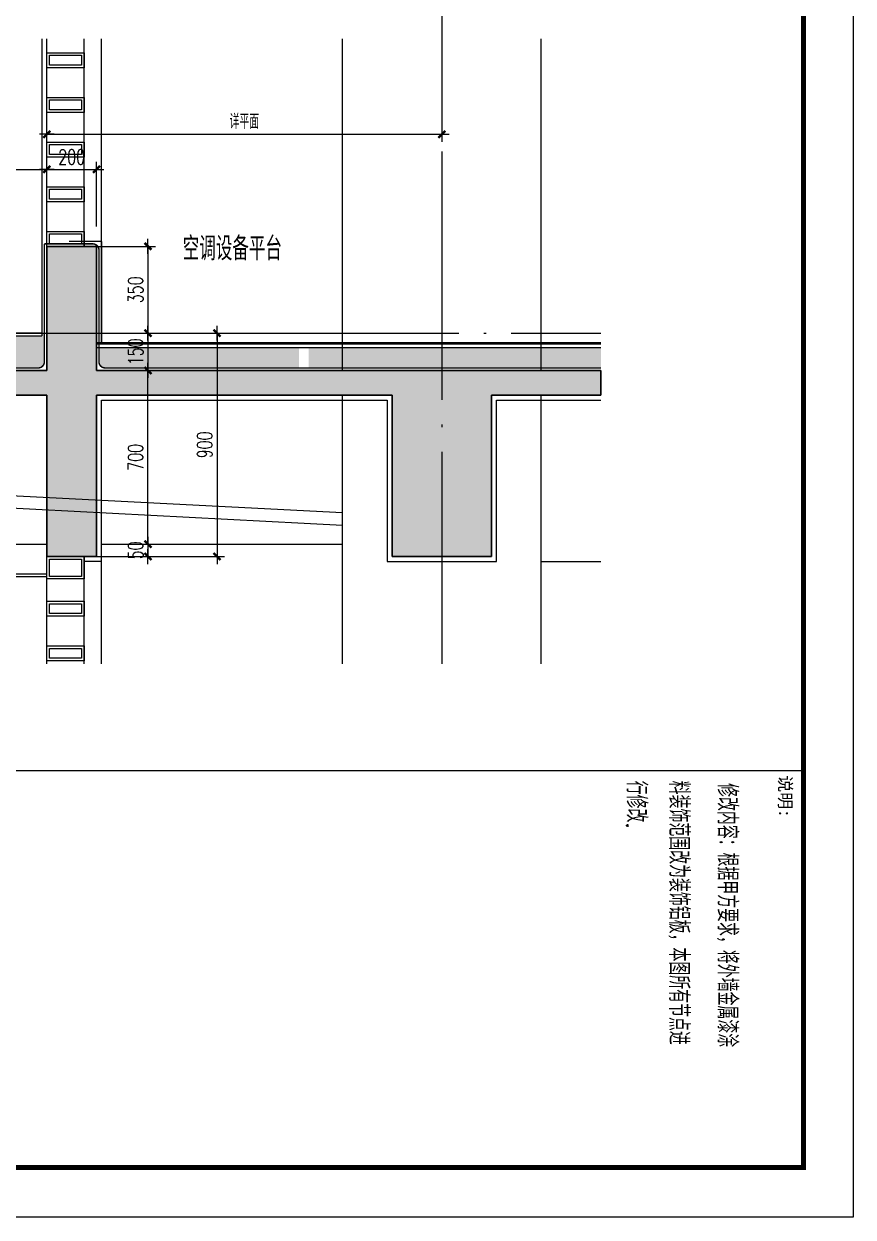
# Model space of a CAD drawing. Extents: x 1980812 to 2578970, y -669191 to 284498.
# Drawn here: x 2380815 to 2384156, y -408322 to -403514 of the extents above; entities that cross this region are included whole.
import ezdxf

# ---------------------------------------------------------------- set-up
doc = ezdxf.new("R2010")
doc.units = 0
doc.header["$LTSCALE"] = 1000
doc.header["$MEASUREMENT"] = 0
doc.linetypes.add('DASH', pattern=[0.35, 0.25, -0.1])
doc.linetypes.add('DOTE', pattern=[2.42, 2, -0.2, 0.02, -0.2])
for name, color, linetype in [('A-SECT-MBND-FINE', 252, 'Continuous'), ('dote', 1, 'DOTE'), ('TK', 1, 'Continuous'), ('WALL', 4, 'Continuous'), ('公共文字', 7, 'Continuous'), ('可见看线', 63, 'Continuous'), ('柱墙填充', 181, 'Continuous'), ('看线', 66, 'Continuous'), ('详细标注', 231, 'Continuous'), ('铝板', 31, 'Continuous'), ('防水卷材', 6, 'DASH'), ('面层', 31, 'Continuous')]:
    doc.layers.add(name, color=color, linetype=linetype)
doc.styles.add('DIM_FONT', font='SIMPLEX', dxfattribs={"width": 0.7, "bigfont": 'GBCBIG'})
doc.styles.add('HZTXTW', font='txtw.shx', dxfattribs={"width": 0.6, "bigfont": 'hztxtw.shx'})
doc.styles.add('SONGTI', font='NSimSun.ttf', dxfattribs={"width": 1.1})
doc.dimstyles.new('DIMN20', dxfattribs={"dimscale": 0.2, "dimtxt": 300, "dimasz": 1, "dimexe": 150, "dimexo": 0, "dimgap": 100, "dimtad": 1, "dimdec": 0, "dimzin": 0, "dimdsep": 46, "dimtxsty": 'DIM_FONT', "dimblk1": '_DIMX', "dimblk2": '_DIMX', "dimsah": 1, "dimcen": 0.09, "dimclrd": 256, "dimclre": 256, "dimclrt": 7, "dimadec": 0, "dimazin": 0, "dimtfac": 1, "dimtdec": 0, "dimtix": 1, "dimtmove": 2, "dimatfit": 3, "dimldrblk": '_DIMX', "dimfxl": 150, "dimtolj": 1, "dimtzin": 0, "dimarcsym": 0})

# ---------------------------------------------------------------- blocks, each defined once
blk = doc.blocks.new('_DIMX')
blk.add_line((-150, 0), (150, 0))
at = {"const_width": 50}
blk.add_lwpolyline([(-70, -70), (70, 70)], dxfattribs=at)
blk = doc.blocks.new('*D2554')
at = {"layer": 'Defpoints', "color": 0, "transparency": 16777216}
for p in [(2381207.2, -404760.1, 0), (2381207.2, -405660.1, 0), (2381593, -405660.1)]:
    blk.add_point(p, dxfattribs=at)
at = {"layer": '详细标注', "lineweight": -2, "transparency": 16777216}
for p, q in [((2381207.2, -404760.1), (2381623, -404760.1)), ((2381593, -404760.3), (2381593, -405659.9)), ((2381207.2, -405660.1), (2381623, -405660.1))]:
    blk.add_line(p, q, dxfattribs=at)
at = {"layer": '详细标注', "lineweight": -2, "transparency": 16777216, "xscale": 0.2, "yscale": 0.2, "zscale": 0.2}
for p, rotation in [((2381593, -404760.1), 90), ((2381593, -405660.1), 270)]:
    blk.add_blockref('_DIMX', p, dxfattribs=dict(at, rotation=rotation))
at = {"layer": '详细标注', "color": 7, "transparency": 16777216, "insert": (2381543, -405210.1), "char_height": 60, "attachment_point": 5, "rotation": 90, "style": 'DIM_FONT'}
blk.add_mtext('\\A1;900', dxfattribs=at)
blk = doc.blocks.new('*D2560')
at = {"layer": 'Defpoints', "color": 0, "transparency": 16777216}
for p in [(2380907.3, -404099.8), (2379848.7, -404260.1), (2380907.3, -404330.1, 0)]:
    blk.add_point(p, dxfattribs=at)
at = {"layer": '详细标注', "lineweight": -2, "transparency": 16777216}
for p, q in [((2379848.7, -404260.1), (2379848.7, -404069.8)), ((2379848.9, -404099.8), (2380907.1, -404099.8)), ((2380907.3, -404330.1), (2380907.3, -404069.8))]:
    blk.add_line(p, q, dxfattribs=at)
at = {"layer": '详细标注', "lineweight": -2, "transparency": 16777216, "xscale": 0.2, "yscale": 0.2, "zscale": 0.2, "rotation": 180}
blk.add_blockref('_DIMX', (2379848.7, -404099.8), dxfattribs=at)
at = {"layer": '详细标注', "lineweight": -2, "transparency": 16777216, "xscale": 0.2, "yscale": 0.2, "zscale": 0.2}
blk.add_blockref('_DIMX', (2380907.3, -404099.8), dxfattribs=at)
at = {"layer": '详细标注', "color": 7, "transparency": 16777216, "insert": (2380378, -404049.8), "char_height": 60, "attachment_point": 5, "style": 'DIM_FONT'}
blk.add_mtext('\\A1;1350', dxfattribs=at)
blk = doc.blocks.new('*D2561')
at = {"layer": 'Defpoints', "color": 0, "transparency": 16777216}
for p in [(2381107.3, -404099.8), (2380907.3, -404330.1), (2381107.3, -404330.1, 0)]:
    blk.add_point(p, dxfattribs=at)
at = {"layer": '详细标注', "lineweight": -2, "transparency": 16777216}
for p, q in [((2380907.3, -404330.1), (2380907.3, -404069.8)), ((2380907.5, -404099.8), (2381107.1, -404099.8)), ((2381107.3, -404330.1), (2381107.3, -404069.8))]:
    blk.add_line(p, q, dxfattribs=at)
at = {"layer": '详细标注', "lineweight": -2, "transparency": 16777216, "xscale": 0.2, "yscale": 0.2, "zscale": 0.2, "rotation": 180}
blk.add_blockref('_DIMX', (2380907.3, -404099.8), dxfattribs=at)
at = {"layer": '详细标注', "lineweight": -2, "transparency": 16777216, "xscale": 0.2, "yscale": 0.2, "zscale": 0.2}
blk.add_blockref('_DIMX', (2381107.3, -404099.8), dxfattribs=at)
at = {"layer": '详细标注', "color": 7, "transparency": 16777216, "insert": (2381007.3, -404049.8), "char_height": 60, "attachment_point": 5, "style": 'DIM_FONT'}
blk.add_mtext('\\A1;200', dxfattribs=at)
blk = doc.blocks.new('*D2562')
at = {"layer": 'Defpoints', "color": 0, "transparency": 16777216}
for p in [(2381107.3, -404410.1, 0), (2381107.3, -404760.1, 0), (2381314.8, -404760.1)]:
    blk.add_point(p, dxfattribs=at)
at = {"layer": '详细标注', "lineweight": -2, "transparency": 16777216}
for p, q in [((2381107.3, -404410.1), (2381344.8, -404410.1)), ((2381314.8, -404410.3), (2381314.8, -404759.9)), ((2381107.3, -404760.1), (2381344.8, -404760.1))]:
    blk.add_line(p, q, dxfattribs=at)
at = {"layer": '详细标注', "lineweight": -2, "transparency": 16777216, "xscale": 0.2, "yscale": 0.2, "zscale": 0.2}
for p, rotation in [((2381314.8, -404410.1), 90), ((2381314.8, -404760.1), 270)]:
    blk.add_blockref('_DIMX', p, dxfattribs=dict(at, rotation=rotation))
at = {"layer": '详细标注', "color": 7, "transparency": 16777216, "insert": (2381264.8, -404585.1), "char_height": 60, "attachment_point": 5, "rotation": 90, "style": 'DIM_FONT'}
blk.add_mtext('\\A1;350', dxfattribs=at)
blk = doc.blocks.new('*D2563')
at = {"layer": 'Defpoints', "color": 0, "transparency": 16777216}
for p in [(2381127.3, -404760.1), (2381127.3, -404910.1), (2381314.8, -404910.1)]:
    blk.add_point(p, dxfattribs=at)
at = {"layer": '详细标注', "linetype": 'ByBlock', "lineweight": -2, "transparency": 16777216}
for p, q in [((2381127.3, -404760.1), (2381344.8, -404760.1)), ((2381127.3, -404910.1), (2381344.8, -404910.1))]:
    blk.add_line(p, q, dxfattribs=at)
at = {"layer": '详细标注', "lineweight": -2, "transparency": 16777216}
blk.add_line((2381314.8, -404760.3), (2381314.8, -404909.9), dxfattribs=at)
at = {"layer": '详细标注', "lineweight": -2, "transparency": 16777216, "xscale": 0.2, "yscale": 0.2, "zscale": 0.2}
for p, rotation in [((2381314.8, -404760.1), 90), ((2381314.8, -404910.1), 270)]:
    blk.add_blockref('_DIMX', p, dxfattribs=dict(at, rotation=rotation))
at = {"layer": '详细标注', "color": 7, "transparency": 16777216, "insert": (2381264.8, -404835.1), "char_height": 60, "attachment_point": 5, "rotation": 90, "style": 'DIM_FONT'}
blk.add_mtext('\\A1;150', dxfattribs=at)
blk = doc.blocks.new('*D2564')
at = {"layer": 'Defpoints', "color": 0, "transparency": 16777216}
for p in [(2381107.3, -404099.8), (2380907.3, -404330.1), (2381107.3, -404330.1, 0)]:
    blk.add_point(p, dxfattribs=at)
at = {"layer": '详细标注', "lineweight": -2, "transparency": 16777216}
for p, q in [((2380907.3, -404330.1), (2380907.3, -404069.8)), ((2380907.5, -404099.8), (2381107.1, -404099.8)), ((2381107.3, -404330.1), (2381107.3, -404069.8))]:
    blk.add_line(p, q, dxfattribs=at)
at = {"layer": '详细标注', "lineweight": -2, "transparency": 16777216, "xscale": 0.2, "yscale": 0.2, "zscale": 0.2, "rotation": 180}
blk.add_blockref('_DIMX', (2380907.3, -404099.8), dxfattribs=at)
at = {"layer": '详细标注', "lineweight": -2, "transparency": 16777216, "xscale": 0.2, "yscale": 0.2, "zscale": 0.2}
blk.add_blockref('_DIMX', (2381107.3, -404099.8), dxfattribs=at)
at = {"layer": '详细标注', "color": 7, "transparency": 16777216, "insert": (2381007.3, -404049.8), "char_height": 60, "attachment_point": 5, "style": 'DIM_FONT'}
blk.add_mtext('\\A1;200', dxfattribs=at)
blk = doc.blocks.new('A$C1472361E')
at = {"layer": '公共文字', "style": 'HZTXTW', "width": 0.7}
blk.add_text('空调设备平台', height=95.26, rotation=360, dxfattribs=at).set_placement((-206.9, 63.3, 0))
blk = doc.blocks.new('*D2737')
at = {"layer": 'Defpoints', "color": 0, "transparency": 16777216}
for p in [(2381127.3, -405610.1, 0), (2381107.3, -405660.1), (2381314.8, -405660.1)]:
    blk.add_point(p, dxfattribs=at)
at = {"layer": '详细标注', "linetype": 'ByBlock', "lineweight": -2, "transparency": 16777216}
for p, q in [((2381127.3, -405610.1), (2381344.8, -405610.1)), ((2381107.3, -405660.1), (2381344.8, -405660.1))]:
    blk.add_line(p, q, dxfattribs=at)
at = {"layer": '详细标注', "lineweight": -2, "transparency": 16777216}
for p, q in [((2381314.8, -405609.9), (2381314.8, -405609.7)), ((2381314.8, -405610.1), (2381314.8, -405660.1)), ((2381314.8, -405660.3), (2381314.8, -405660.5))]:
    blk.add_line(p, q, dxfattribs=at)
at = {"layer": '详细标注', "lineweight": -2, "transparency": 16777216, "xscale": 0.2, "yscale": 0.2, "zscale": 0.2}
for p, rotation in [((2381314.8, -405610.1), 270), ((2381314.8, -405660.1), 90)]:
    blk.add_blockref('_DIMX', p, dxfattribs=dict(at, rotation=rotation))
at = {"layer": '详细标注', "color": 7, "transparency": 16777216, "insert": (2381264.8, -405635.1), "char_height": 60, "attachment_point": 5, "rotation": 90, "style": 'DIM_FONT'}
blk.add_mtext('\\A1;50', dxfattribs=at)
blk = doc.blocks.new('*D2565')
at = {"layer": 'Defpoints', "color": 0, "transparency": 16777216}
for p in [(2381127.3, -404910.1), (2381314.8, -404910.1), (2381127.3, -405610.1)]:
    blk.add_point(p, dxfattribs=at)
at = {"layer": '详细标注', "linetype": 'ByBlock', "lineweight": -2, "transparency": 16777216}
for p, q in [((2381127.3, -404910.1), (2381344.8, -404910.1)), ((2381127.3, -405610.1), (2381344.8, -405610.1))]:
    blk.add_line(p, q, dxfattribs=at)
at = {"layer": '详细标注', "lineweight": -2, "transparency": 16777216}
blk.add_line((2381314.8, -405609.9), (2381314.8, -404910.3), dxfattribs=at)
at = {"layer": '详细标注', "lineweight": -2, "transparency": 16777216, "xscale": 0.2, "yscale": 0.2, "zscale": 0.2}
for p, rotation in [((2381314.8, -404910.1), 90), ((2381314.8, -405610.1), 270)]:
    blk.add_blockref('_DIMX', p, dxfattribs=dict(at, rotation=rotation))
at = {"layer": '详细标注', "color": 7, "transparency": 16777216, "insert": (2381264.8, -405260.1), "char_height": 60, "attachment_point": 5, "rotation": 90, "style": 'DIM_FONT'}
blk.add_mtext('\\A1;700', dxfattribs=at)
blk = doc.blocks.new('*D2738')
at = {"layer": 'Defpoints', "color": 0, "transparency": 16777216}
for p in [(2382498.7, -401114.4, 0), (2382498.7, -403958.5), (2380907.3, -404410.1)]:
    blk.add_point(p, dxfattribs=at)
at = {"layer": '详细标注', "lineweight": -2, "transparency": 16777216}
for p, q in [((2382498.7, -401114.4), (2382498.7, -403988.5)), ((2380907.3, -404410.1), (2380907.3, -403928.5)), ((2380907.5, -403958.5), (2382498.5, -403958.5))]:
    blk.add_line(p, q, dxfattribs=at)
at = {"layer": '详细标注', "lineweight": -2, "transparency": 16777216, "xscale": 0.2, "yscale": 0.2, "zscale": 0.2, "rotation": 180}
blk.add_blockref('_DIMX', (2380907.3, -403958.5), dxfattribs=at)
at = {"layer": '详细标注', "lineweight": -2, "transparency": 16777216, "xscale": 0.2, "yscale": 0.2, "zscale": 0.2}
blk.add_blockref('_DIMX', (2382498.7, -403958.5), dxfattribs=at)
at = {"layer": '详细标注', "color": 7, "transparency": 16777216, "insert": (2381703, -403906.9), "char_height": 60, "attachment_point": 5, "style": 'DIM_FONT'}
blk.add_mtext('\\A1;详平面', dxfattribs=at)

msp = doc.modelspace()

# ---------------------------------------------------------------- hatches: boundary and pattern name
at = {"layer": '柱墙填充'}
h = msp.add_hatch(dxfattribs=at)
h.set_pattern_fill('钢筋混凝土', color=256, scale=20)
h.set_pattern_definition([(45, (2376079.31, -523830.945), (-35.35534, 35.35534), []), (50, (2376079.31, -523830.94), (143.45204, -12.55043), [15, -165]), (355, (2376079.31, -523830.94), (-27.75027, 150.43843), [12, -132]), (100.4514, (2376091.26, -523831.99), (115.70188, 137.88791), [12.74804, -140.22842]), (46.1842, (2376079.31, -523790.94), (213.4482, -33.1038), [22.5, -247.5]), (96.6356, (2376097.1, -523793.7), (186.93254, 194.82357), [19.12206, -210.3426]), (351.1842, (2376079.3, -523790.94), (186.9324, 194.8237), [18, -198]), (21, (2376099.31, -523800.94), (119.38141, -80.52378), [15, -165]), (326, (2376099.31, -523800.94), (48.66307, 145.03), [12, -132]), (71.4514, (2376109.26, -523807.66), (168.04453, 64.5061), [12.74804, -140.22842]), (37.5, (2376079.31, -523830.945), (2.43197, 66.57877), [0, -130.4, 0, -134, 0, -132.5]), (7.5, (2376079.31, -523830.945), (52.613907, 78.882342), [0, -76.4, 0, -127.4, 0, -50.5]), (327.5, (2376034.71, -523830.945), (106.764487, -4.510974), [0, -50, 0, -156, 0, -207]), (317.5, (2376014.71, -523830.945), (116.637234, 20.021), [0, -65, 0, -103.6, 0, -147])])
h.paths.add_polyline_path([(2379128.7, -404410.1), (2379228.7, -404410.1), (2379228.7, -405110.1), (2379728.7, -405110.1), (2379728.7, -404260.1), (2379848.7, -404260.1), (2379848.7, -404910.1), (2380907.3, -404910.1), (2380907.3, -404410.1), (2381107.3, -404410.1), (2381107.3, -404910.1), (2383139.8, -404910.1), (2383139.8, -405010.1), (2382698.7, -405010.1), (2382698.7, -405660.1), (2382298.7, -405660.1), (2382298.7, -405010.1), (2381107.3, -405010.1), (2381107.3, -405660.1), (2380907.3, -405660.1), (2380907.3, -405010.1), (2379978.7, -405010.1), (2379978.7, -405610.1), (2379728.7, -405610.1), (2379728.7, -405210.1), (2379278.7, -405210.1), (2379278.7, -405660.1), (2379128.7, -405660.1)])
h = msp.add_hatch(dxfattribs=at)
h.set_pattern_fill('混凝土', color=256, scale=10)
h.set_pattern_definition([(50, (2376079.31, -523830.945), (71.726018, -6.275213), [7.5, -82.5]), (355, (2376079.31, -523830.945), (-13.875133, 75.219213), [6, -66]), (100.4514, (2376085.29, -523831.47), (57.85094, 68.943954), [6.37402, -70.11421]), (46.1842, (2376079.31, -523810.945), (106.724105, -16.5519), [11.25, -123.75]), (96.6356, (2376088.2, -523812.32), (93.46627, 97.41179), [9.56103, -105.1713]), (351.1842, (2376079.31, -523810.94), (93.46619, 97.41186), [9, -99]), (21, (2376089.31, -523815.945), (59.690705, -40.26189), [7.5, -82.5]), (326, (2376089.31, -523815.945), (24.331533, 72.515005), [6, -66]), (71.4514, (2376094.285, -523819.3), (84.022263, 32.25305), [6.37402, -70.11421]), (37.5, (2376079.31, -523830.945), (1.2159855, 33.2893854), [0, -65.2, 0, -67, 0, -66.25]), (7.5, (2376079.31, -523830.945), (26.306954, 39.441171), [0, -38.2, 0, -63.7, 0, -25.25]), (327.5, (2376057.01, -523830.945), (53.3822436, -2.255487), [0, -25, 0, -78, 0, -103.5]), (317.5, (2376047.01, -523830.945), (58.318617, 10.010498), [0, -32.5, 0, -51.8, 0, -73.5])])
h.paths.add_polyline_path([(2379718.7, -404760.1), (2379708.7, -404760.1), (2379708.7, -404977.3), (2379503.7, -404977.3), (2379503.7, -405090), (2379693.7, -405090, 0.414214), (2379718.7, -405065)])
h.paths.add_polyline_path([(2379453.7, -404977.3), (2379248.7, -404977.3), (2379248.7, -404760.1), (2379238.7, -404760.1), (2379238.7, -405065, 0.414214), (2379263.7, -405090), (2379453.7, -405090)])
h.paths.add_polyline_path([(2380897.3, -404760.1), (2380887.3, -404760.1), (2380887.3, -404770.1), (2379868.7, -404770.1), (2379868.7, -404760.1), (2379858.7, -404760.1), (2379858.7, -404875.1, 0.414214), (2379883.7, -404900.1), (2380872.3, -404900.1, 0.414214), (2380897.3, -404875.1)])
h.paths.add_polyline_path([(2381923.4, -404817.8), (2381117.3, -404817.8), (2381117.3, -404875.1, 0.414214), (2381142.3, -404900.1), (2381923.4, -404900.1)])
h.paths.add_polyline_path([(2382498.7, -404817.8), (2382098.7, -404817.8), (2382098.7, -404900.1), (2382498.7, -404900.1)])
h.paths.add_polyline_path([(2382098.7, -404817.8), (2381961.6, -404817.8), (2381961.6, -404900.1), (2382098.7, -404900.1)])
h.paths.add_polyline_path([(2382898.7, -404817.8), (2382498.7, -404817.8), (2382498.7, -404900.1), (2382898.7, -404900.1)])
h.paths.add_polyline_path([(2383139.8, -404817.8), (2382898.7, -404817.8), (2382898.7, -404900.1), (2383139.8, -404900.1)])

# ---------------------------------------------------------------- linework, layer by layer
at = {"layer": 'A-SECT-MBND-FINE'}
msp.add_line((2382298.7, -405660.1, 0), (2382698.7, -405660.1, 0), dxfattribs=at)
at = {"layer": 'dote', "linetype": 'DOTE', "ltscale": 0.5}
for p, q in [((2382498.7, -400398.3, 0), (2382498.7, -406092.4, 0)), ((2377937.5, -404760.1), (2383139.8, -404760.1, 0))]:
    msp.add_line(p, q, dxfattribs=at)
at = {"layer": 'TK'}
for p, q in [((2372475.9, -406522), (2383955.9, -406522)), ((2372475.9, -406522), (2383955.9, -406522)), ((2383955.9, -406522), (2383955.9, -408122)), ((2372475.9, -408122), (2383955.9, -408122))]:
    msp.add_line(p, q, dxfattribs=at)
msp.add_lwpolyline([(2384155.9, -391502), (2384155.9, -408322), (2372275.9, -408322), (2372275.9, -391502)], close=True, dxfattribs=at)
at = {"layer": 'TK', "const_width": 20}
msp.add_lwpolyline([(2372475.9, -408122), (2383955.9, -408122), (2383955.9, -392002), (2372475.9, -392002)], close=True, dxfattribs=at)
at = {"layer": 'WALL'}
for p, q in [((2381107.3, -404410.1), (2380907.3, -404410.1)), ((2380907.3, -404410.1), (2380907.3, -404910.1)), ((2380907.3, -404410.1), (2381107.3, -404410.1)), ((2381107.3, -404410.1), (2380907.3, -404410.1)), ((2380907.3, -404910.1), (2380907.3, -404410.1)), ((2380907.3, -404410.1), (2381107.3, -404410.1)), ((2381107.3, -404910.1), (2381107.3, -404410.1)), ((2381107.3, -404410.1), (2381107.3, -404910.1)), ((2380907.3, -404910.1), (2379848.7, -404910.1)), ((2379848.7, -404910.1), (2380907.3, -404910.1)), ((2383139.8, -404910.1), (2381107.3, -404910.1)), ((2381107.3, -404910.1), (2383139.8, -404910.1)), ((2383139.8, -405010.1), (2383139.8, -404910.1)), ((2383139.8, -404910.1), (2383139.8, -405010.1)), ((2379978.7, -405010.1), (2380907.3, -405010.1)), ((2380907.3, -405010.1), (2379978.7, -405010.1)), ((2380907.3, -405010.1), (2380907.3, -405660.1)), ((2380907.3, -405660.1), (2380907.3, -405010.1)), ((2381107.3, -405010.1), (2382298.7, -405010.1)), ((2381107.3, -405660.1), (2381107.3, -405010.1)), ((2382298.7, -405010.1), (2381107.3, -405010.1)), ((2381107.3, -405010.1), (2381107.3, -405660.1)), ((2382298.7, -405010.1), (2382298.7, -405660.1)), ((2382298.7, -405660.1), (2382298.7, -405010.1)), ((2382698.7, -405660.1), (2382698.7, -405010.1)), ((2382698.7, -405010.1), (2383139.8, -405010.1)), ((2383139.8, -405010.1), (2382698.7, -405010.1)), ((2382698.7, -405010.1), (2382698.7, -405660.1)), ((2380907.3, -405660.1), (2381107.3, -405660.1)), ((2381107.3, -405660.1), (2380907.3, -405660.1)), ((2382298.7, -405660.1), (2382698.7, -405660.1)), ((2382698.7, -405660.1), (2382298.7, -405660.1))]:
    msp.add_line(p, q, dxfattribs=at)
at = {"layer": '可见看线'}
for p, q in [((2380907.3, -404410.1, 0), (2380907.3, -403573.7, 0)), ((2381057.3, -404410.1, 0), (2381057.3, -403573.7, 0)), ((2382098.7, -404910.1), (2382098.7, -403573.7)), ((2382898.7, -404910.1), (2382898.7, -403573.7)), ((2382098.7, -406092.4), (2382098.7, -405010.1)), ((2382898.7, -406092.4), (2382898.7, -405010.1)), ((2379278.7, -405610.1, 0), (2380907.3, -405610.1, 0)), ((2381127.3, -405610.1, 0), (2382098.7, -405610.1, 0)), ((2380907.3, -406092.4, 0), (2380907.3, -405660.1, 0)), ((2381057.3, -406092.4, 0), (2381057.3, -405660.1, 0)), ((2382898.7, -405680.1, 0), (2383139.8, -405680.1, 0))]:
    msp.add_line(p, q, dxfattribs=at)
at = {"layer": '看线', "elevation": 0}
for points in [[(2380907.3, -403630.1), (2381057.3, -403630.1), (2381057.3, -403690.1), (2380907.3, -403690.1)], [(2380917.3, -403640.1), (2381047.3, -403640.1), (2381047.3, -403680.1), (2380917.3, -403680.1)], [(2380907.3, -403810.1), (2381057.3, -403810.1), (2381057.3, -403870.1), (2380907.3, -403870.1)], [(2380917.3, -403820.1), (2381047.3, -403820.1), (2381047.3, -403860.1), (2380917.3, -403860.1)], [(2380907.3, -403990.1), (2381057.3, -403990.1), (2381057.3, -404050.1), (2380907.3, -404050.1)], [(2380917.3, -404000.1), (2381047.3, -404000.1), (2381047.3, -404040.1), (2380917.3, -404040.1)], [(2380907.3, -404170.1), (2381057.3, -404170.1), (2381057.3, -404230.1), (2380907.3, -404230.1)], [(2380917.3, -404180.1), (2381047.3, -404180.1), (2381047.3, -404220.1), (2380917.3, -404220.1)], [(2380907.3, -404350.1), (2381057.3, -404350.1), (2381057.3, -404410.1), (2380907.3, -404410.1)], [(2380917.3, -404360.1), (2381047.3, -404360.1), (2381047.3, -404400.1), (2380917.3, -404400.1)], [(2380907.3, -405660.1), (2381057.3, -405660.1), (2381057.3, -405750.1), (2380907.3, -405750.1)], [(2380917.3, -405670.1), (2381047.3, -405670.1), (2381047.3, -405740.1), (2380917.3, -405740.1)], [(2380907.3, -405840.1), (2381057.3, -405840.1), (2381057.3, -405900.1), (2380907.3, -405900.1)], [(2380917.3, -405850.1), (2381047.3, -405850.1), (2381047.3, -405890.1), (2380917.3, -405890.1)], [(2380907.3, -406020.1), (2381057.3, -406020.1), (2381057.3, -406080.1), (2380907.3, -406080.1)], [(2380917.3, -406030.1), (2381047.3, -406030.1), (2381047.3, -406070.1), (2380917.3, -406070.1)]]:
    msp.add_lwpolyline(points, close=True, dxfattribs=at)
at = {"layer": '铝板'}
for p, q in [((2379319.1, -405730.1, 0), (2380907.3, -405730.1, 0)), ((2379309.1, -405740.1, 0), (2380907.3, -405740.1, 0))]:
    msp.add_line(p, q, dxfattribs=at)
at = {"layer": '防水卷材', "ltscale": 0.3, "const_width": 6, "elevation": 0}
for points in [[(2380897.3, -404400.1), (2380897.3, -404875.1, -0.414214), (2380872.3, -404900.1), (2379883.7, -404900.1, -0.414214), (2379858.7, -404875.1), (2379858.7, -404275.1, 0.414214), (2379833.7, -404250.1), (2379743.7, -404250.1, 0.414214), (2379718.7, -404275.1), (2379718.7, -405065, -0.414214), (2379693.7, -405090), (2379263.7, -405090, -0.414214), (2379238.7, -405065), (2379238.7, -404425.1, 0.414214), (2379213.7, -404400.1), (2379118.7, -404400.1)], [(2383139.8, -404900.1), (2381142.3, -404900.1, -0.414214), (2381117.3, -404875.1), (2381117.3, -404425.1, 0.414214), (2381092.3, -404400.1), (2380897.3, -404400.1)]]:
    msp.add_lwpolyline(points, format="xyb", dxfattribs=at)
at = {"layer": '面层'}
for p, q in [((2380887.3, -403573.7, 0), (2380887.3, -404760.1, 0)), ((2381127.3, -404797.8, 0), (2381127.3, -403573.7, 0)), ((2380887.3, -404390.1), (2380887.3, -404760.1, 0)), ((2381127.3, -404390.1), (2380997.3, -404390.1)), ((2381127.3, -404390.1), (2381127.3, -404797.8)), ((2380887.3, -404760.1, 0), (2379868.7, -404760.1, 0)), ((2379868.7, -404770.1, 0), (2380887.3, -404770.1, 0)), ((2380887.3, -404760.1, 0), (2380887.3, -404770.1, 0)), ((2381107.3, -404797.8, 0), (2383139.8, -404797.8, 0)), ((2381107.3, -404802.8, 0), (2383139.8, -404802.8, 0)), ((2381107.3, -404817.8, 0), (2383139.8, -404817.8, 0)), ((2379550.4, -405350.6), (2382098.7, -405483.2, 0)), ((2379547.2, -405400.5, 0), (2382098.7, -405533.3, 0)), ((2381127.3, -406092.4, 0), (2381127.3, -405678.7, 0))]:
    msp.add_line(p, q, dxfattribs=at)
for points in [[(2381127.3, -404390.1), (2381057.3, -404390.1)], [(2381057.3, -405678.7), (2381127.3, -405678.7), (2381127.3, -405030.1), (2382278.7, -405030.1), (2382278.7, -405680.1), (2382718.7, -405680.1), (2382718.7, -405030.1), (2383139.8, -405030.1)]]:
    msp.add_lwpolyline(points, dxfattribs=at)

# ---------------------------------------------------------------- block references
at = {"layer": '详细标注'}
msp.add_blockref('A$C1472361E', (2381661.5, -404529.9), dxfattribs=at)

# ---------------------------------------------------------------- texts
at = {"layer": 'TK', "style": 'SONGTI'}
msp.add_text('说明:', height=50, rotation=270, dxfattribs=at).set_placement((2383857.7, -406541.5))
at = {"layer": 'TK', "color": 4, "style": 'HZTXTW', "width": 0.7}
for s, p in [('行修改.', (2383243.2, -406563.4)), ('料装饰范围改为装饰铝板，本图所有节点进', (2383414.3, -406563.4)), ('修改内容：根据甲方要求，将外墙金属漆涂', (2383609.6, -406573.1))]:
    msp.add_text(s, height=80, rotation=270, dxfattribs=at).set_placement(p)

# ---------------------------------------------------------------- dimensions: what is measured, and where the dimension line sits
at = {"layer": '详细标注'}
for base, p1, p2, text, picture, middle in [((2382498.7, -403958.5), (2380907.3, -404410.1), (2382498.7, -401114.4, 0), '详平面', '*D2738', (2381703, -403906.9)), ((2380907.3, -404099.8), (2379848.7, -404260.1), (2380907.3, -404330.1, 0), '1350', '*D2560', (2380378, -404049.8))]:
    dim = msp.add_linear_dim(base=base, p1=p1, p2=p2, text=text, dimstyle='DIMN20', dxfattribs=at)
    dim.commit()
    dim.dimension.update_dxf_attribs({"geometry": picture, "text_midpoint": middle})
for picture in ['*D2561', '*D2564']:
    dim = msp.add_linear_dim(base=(2381107.3, -404099.8), p1=(2380907.3, -404330.1), p2=(2381107.3, -404330.1, 0), dimstyle='DIMN20', dxfattribs=at)
    dim.commit()
    dim.dimension.update_dxf_attribs({"geometry": picture, "text_midpoint": (2381007.3, -404049.8)})
for base, p1, p2, picture, middle in [((2381314.8, -404760.1), (2381107.3, -404410.1, 0), (2381107.3, -404760.1, 0), '*D2562', (2381264.8, -404585.1)), ((2381593, -405660.1), (2381207.2, -404760.1, 0), (2381207.2, -405660.1, 0), '*D2554', (2381543, -405210.1))]:
    dim = msp.add_linear_dim(base=base, p1=p1, p2=p2, angle=90, dimstyle='DIMN20', dxfattribs=at)
    dim.commit()
    dim.dimension.update_dxf_attribs({"geometry": picture, "text_midpoint": middle})
for base, p1, p2, override, picture, middle in [((2381314.8, -404910.1), (2381127.3, -404760.1), (2381127.3, -404910.1), {"dimfxl": 250, "dimarcsym": 1}, '*D2563', (2381264.8, -404835.1)), ((2381314.8, -404910.1), (2381127.3, -405610.1), (2381127.3, -404910.1), {"dimarcsym": 1}, '*D2565', (2381264.8, -405260.1)), ((2381314.8, -405660.1), (2381127.3, -405610.1, 0), (2381107.3, -405660.1), {"dimarcsym": 1}, '*D2737', (2381264.8, -405635.1))]:
    dim = msp.add_linear_dim(base=base, p1=p1, p2=p2, angle=90, dimstyle='DIMN20', override=override, dxfattribs=at)
    dim.commit()
    dim.dimension.update_dxf_attribs({"geometry": picture, "text_midpoint": middle})

doc.saveas('drawing.dxf')
